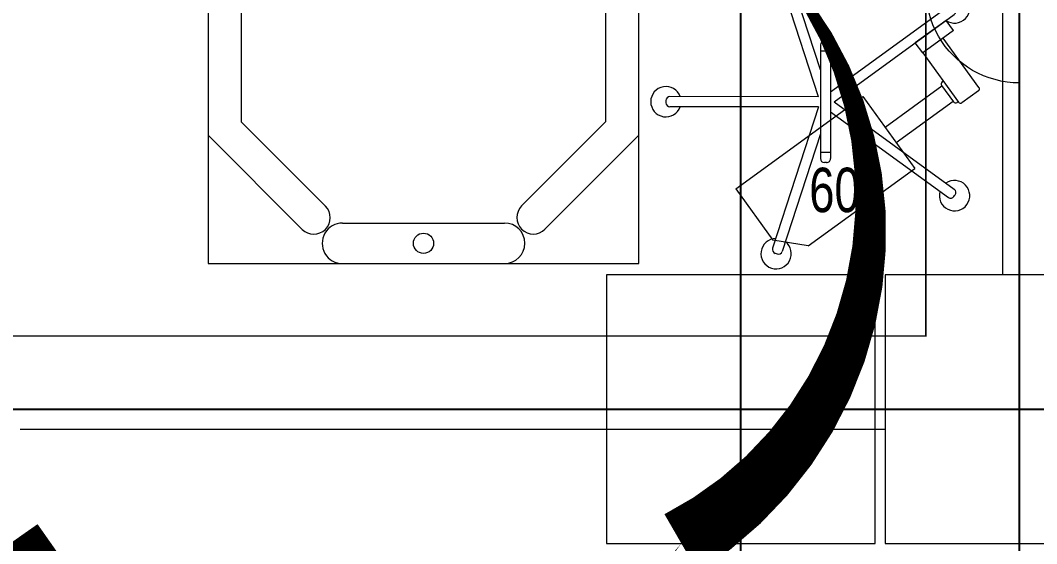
# Model space of a CAD drawing. Header units: metres. Extents: x 75097 to 220695, y -1557923 to -1361206.
# Drawn here: x 157341 to 159347, y -1411753 to -1410721 of the extents above; entities that cross this region are included whole.
import ezdxf

# ---------------------------------------------------------------- set-up
doc = ezdxf.new("R2010")
doc.units = ezdxf.units.M
doc.layers.get('0').update_dxf_attribs({"lineweight": 0})
doc.layers.add('A-100 - Copy$0$axes', color=8, linetype='Continuous')
for name, color, linetype, lineweight in [('A-100 - Copy$0$Medical Equipment and Furniture', 8, 'Continuous', 0), ('A-100 - Copy$0$Medical Equipment and Furniture1', 8, 'Continuous', 5), ('A-100 - Copy$0$Structure', 8, 'Continuous', 9), ('A-100 - Copy$0$Walls', 8, 'Continuous', 0)]:
    doc.layers.add(name, color=color, linetype=linetype, lineweight=lineweight)
doc.layers.add('E-POWR', color=7, linetype='Continuous', lineweight=9, true_color=0x4e7e3e)
doc.layers.add('REV 01', color=7, linetype='Continuous', lineweight=0, true_color=0xe41b4d)
doc.styles.add('A-100 - Copy$0$X3G_ENTITY_257CFD', font='swisscl.ttf', dxfattribs={"height": 200})

# ---------------------------------------------------------------- blocks, each defined once
blk = doc.blocks.new('NORMAL SOCKET')
at = {"layer": 'E-POWR'}
for p, q in [((0, 307.7), (0, 615.4)), ((-307.7, 0), (307.7, 0))]:
    blk.add_line(p, q, dxfattribs=at)
blk.add_ellipse((0, 0), major_axis=(32.8, 305.9), ratio=1, start_param=4.81904, end_param=7.960633, dxfattribs=at)
blk = doc.blocks.new('*X149')
for p, q in [((5, 3), (5, 3)), ((5, 3), (5, 3)), ((5, 3), (5, 3)), ((5, 3), (5, 3)), ((5, 3), (5, 3)), ((5, 3), (5, 3)), ((5, 3), (5, 3)), ((5, 3), (5, 3)), ((5, 3), (5, 3)), ((5, 3), (5, 3)), ((5, 3), (5, 3)), ((5, 3), (5, 3)), ((5, 3), (5, 3)), ((5, 3), (5, 3)), ((5, 3), (5, 3)), ((5, 3), (5, 3)), ((5, 3), (5, 3)), ((5, 3), (5, 3)), ((5, 3), (5, 3)), ((5, 3), (5, 3)), ((5, 3), (5, 3)), ((5, 3), (5, 3)), ((5, 3), (5, 3)), ((5, 3), (5, 3)), ((5, 3), (5, 3)), ((5, 3), (5, 3)), ((5, 3), (5, 3)), ((5, 3), (5, 3)), ((5, 3), (5, 3)), ((5, 3), (5, 3)), ((5, 3), (5, 3)), ((5, 3), (5, 3)), ((5, 3), (5, 3)), ((5, 3), (5, 3)), ((5, 3), (5, 3)), ((5, 3), (5, 3)), ((5, 3), (5, 3)), ((5, 3), (5, 3)), ((5, 3), (5, 3)), ((5, 3), (5, 3)), ((5, 3), (5, 3)), ((5, 3), (5, 3)), ((5, 3), (5, 3)), ((5, 3), (5, 3)), ((5, 3), (5, 3)), ((5, 3), (5, 3)), ((5, 3), (5, 3)), ((5, 3), (5, 3)), ((5, 3), (5, 3)), ((5, 3), (5, 3)), ((5, 3), (5, 3)), ((5, 3), (5, 3)), ((5, 3), (5, 3)), ((5, 3), (5, 3)), ((5, 3), (5, 3)), ((5, 3), (5, 3)), ((5, 3), (5, 3)), ((5, 3), (5, 3)), ((5, 3), (5, 3)), ((5, 3), (5, 3)), ((5, 3), (5, 3)), ((5, 3), (5, 3)), ((5, 3), (5, 3)), ((5, 3), (5, 3)), ((5, 3), (5, 3)), ((5, 3), (5, 3)), ((6, 3), (5, 3)), ((5, 3), (5, 3)), ((6, 3), (5, 3)), ((5, 3), (5, 3)), ((6, 3), (5, 3)), ((5, 3), (5, 3)), ((6, 3), (5, 3)), ((5, 3), (5, 3)), ((5, 3), (5, 3)), ((5, 3), (5, 3)), ((5, 3), (5, 3)), ((5, 3), (5, 3)), ((5, 3), (5, 3)), ((5, 3), (5, 3)), ((5, 3), (5, 3)), ((5, 3), (5, 3)), ((5, 3), (5, 3)), ((5, 3), (5, 3)), ((5, 3), (5, 3)), ((5, 3), (5, 3)), ((5, 3), (5, 3)), ((5, 3), (5, 3)), ((5, 3), (5, 3)), ((5, 3), (5, 3)), ((5, 3), (5, 3)), ((5, 3), (5, 3)), ((5, 3), (5, 3)), ((5, 3), (5, 3)), ((5, 3), (5, 3)), ((5, 3), (5, 3)), ((6, 3), (6, 3)), ((6, 3), (6, 3)), ((6, 3), (6, 3)), ((6, 3), (6, 3)), ((6, 3), (6, 3)), ((6, 3), (6, 3)), ((6, 3), (6, 3)), ((6, 3), (6, 3)), ((6, 3), (6, 3)), ((6, 3), (6, 3)), ((6, 3), (6, 3)), ((6, 3), (6, 3)), ((6, 3), (6, 3)), ((6, 3), (6, 3)), ((6, 3), (6, 3)), ((6, 3), (6, 3)), ((6, 3), (6, 3)), ((6, 3), (6, 3)), ((6, 3), (6, 3)), ((6, 3), (6, 3)), ((6, 3), (6, 3)), ((6, 3), (6, 3)), ((6, 3), (6, 3)), ((6, 3), (6, 3)), ((6, 3), (6, 3)), ((6, 3), (6, 3)), ((6, 3), (6, 3)), ((6, 3), (6, 3)), ((6, 3), (6, 3)), ((6, 3), (6, 3)), ((6, 3), (6, 3)), ((6, 3), (6, 3)), ((6, 3), (6, 3)), ((6, 3), (6, 3)), ((6, 3), (6, 3)), ((6, 3), (6, 3)), ((6, 3), (6, 3)), ((6, 3), (6, 3)), ((6, 3), (6, 3)), ((6, 3), (6, 3)), ((6, 3), (6, 3)), ((6, 3), (6, 3)), ((6, 3), (6, 3)), ((6, 3), (6, 3)), ((6, 3), (6, 3)), ((6, 3), (6, 3)), ((6, 3), (6, 3)), ((6, 3), (6, 3)), ((6, 3), (6, 3)), ((6, 3), (6, 3)), ((6, 3), (6, 3)), ((6, 3), (6, 3)), ((6, 3), (6, 3)), ((6, 3), (6, 3)), ((6, 3), (6, 3)), ((6, 3), (6, 3)), ((6, 3), (6, 3)), ((6, 3), (6, 3)), ((6, 3), (6, 3)), ((6, 3), (6, 3)), ((6, 3), (6, 3)), ((6, 3), (6, 3)), ((6, 3), (6, 3)), ((6, 3), (6, 3)), ((6, 3), (6, 3)), ((6, 3), (6, 3)), ((6, 3), (6, 3)), ((6, 3), (6, 3)), ((6, 3), (6, 3)), ((6, 3), (6, 3)), ((6, 3), (6, 3)), ((6, 3), (6, 3)), ((6, 3), (6, 3)), ((6, 3), (6, 3)), ((6, 3), (6, 3)), ((6, 3), (6, 3)), ((6, 3), (6, 3)), ((6, 3), (6, 3)), ((6, 3), (6, 3)), ((6, 3), (6, 3)), ((6, 3), (6, 3)), ((6, 3), (6, 3)), ((6, 3), (6, 3)), ((6, 3), (6, 3)), ((6, 3), (6, 3)), ((6, 3), (6, 3)), ((6, 3), (6, 3)), ((6, 3), (6, 3)), ((6, 3), (6, 3)), ((6, 3), (6, 3)), ((6, 3), (6, 3)), ((6, 3), (6, 3)), ((6, 3), (6, 3)), ((6, 3), (6, 3)), ((6, 3), (6, 3)), ((6, 3), (6, 3)), ((6, 3), (6, 3)), ((6, 3), (6, 3)), ((6, 3), (6, 3)), ((6, 3), (6, 3)), ((6, 3), (6, 3)), ((6, 3), (6, 3)), ((6, 3), (6, 3)), ((6, 3), (6, 3)), ((6, 3), (6, 3)), ((6, 3), (6, 3)), ((6, 3), (6, 3)), ((6, 3), (6, 3)), ((6, 3), (6, 3)), ((6, 3), (6, 3)), ((6, 3), (6, 3)), ((6, 3), (6, 3)), ((6, 3), (6, 3)), ((6, 3), (6, 3)), ((6, 3), (6, 3)), ((6, 3), (6, 3)), ((6, 3), (6, 3)), ((6, 3), (6, 3)), ((6, 3), (6, 3)), ((6, 3), (6, 3)), ((6, 3), (6, 3)), ((6, 3), (6, 3)), ((6, 3), (6, 3)), ((6, 3), (6, 3)), ((6, 3), (6, 3)), ((6, 3), (6, 3)), ((6, 3), (6, 3)), ((6, 3), (6, 3)), ((6, 3), (6, 3)), ((6, 3), (6, 3)), ((6, 3), (6, 3)), ((6, 3), (6, 3)), ((6, 3), (6, 3)), ((6, 3), (6, 3)), ((6, 3), (6, 3)), ((6, 3), (6, 3)), ((6, 3), (6, 3)), ((6, 3), (6, 3)), ((6, 3), (6, 3)), ((6, 3), (6, 3)), ((6, 3), (6, 3)), ((6, 3), (6, 3)), ((6, 3), (6, 3)), ((6, 3), (6, 3)), ((6, 3), (6, 3)), ((6, 3), (6, 3)), ((6, 3), (6, 3)), ((6, 3), (6, 3)), ((6, 3), (6, 3)), ((6, 3), (6, 3)), ((6, 3), (6, 3)), ((6, 3), (6, 3)), ((6, 3), (6, 3)), ((6, 3), (6, 3)), ((6, 3), (6, 3)), ((6, 3), (6, 3)), ((6, 3), (6, 3)), ((6, 3), (6, 3)), ((6, 3), (6, 3)), ((6, 3), (6, 3)), ((6, 3), (6, 3)), ((6, 3), (6, 3)), ((6, 3), (6, 3)), ((6, 3), (6, 3)), ((6, 3), (6, 3)), ((6, 3), (6, 3)), ((6, 3), (6, 3)), ((6, 3), (6, 3)), ((6, 3), (6, 3)), ((6, 3), (6, 3)), ((6, 3), (6, 3)), ((6, 3), (6, 3)), ((6, 3), (6, 3)), ((6, 3), (6, 3)), ((6, 3), (6, 3)), ((6, 3), (6, 3)), ((6, 3), (6, 3)), ((6, 3), (6, 3)), ((6, 3), (6, 3)), ((6, 3), (6, 3)), ((6, 3), (6, 3)), ((6, 3), (6, 3)), ((6, 3), (6, 3)), ((6, 3), (6, 3)), ((6, 3), (6, 3)), ((6, 3), (6, 3)), ((6, 3), (6, 3)), ((6, 3), (6, 3)), ((6, 3), (6, 3)), ((6, 3), (6, 3)), ((6, 3), (6, 3)), ((6, 3), (6, 3)), ((6, 3), (6, 3)), ((6, 3), (6, 3)), ((6, 3), (6, 3)), ((6, 3), (6, 3)), ((6, 3), (6, 3)), ((6, 3), (6, 3)), ((6, 3), (6, 3)), ((6, 3), (6, 3)), ((6, 3), (6, 3)), ((6, 3), (6, 3)), ((6, 3), (6, 3)), ((6, 3), (6, 3)), ((6, 3), (5, 3)), ((6, 3), (5, 3)), ((6, 3), (5, 3)), ((6, 3), (5, 3)), ((6, 3), (5, 3)), ((6, 3), (6, 3)), ((6, 3), (6, 3)), ((6, 3), (6, 3)), ((6, 3), (6, 3)), ((6, 3), (6, 3)), ((6, 3), (6, 3)), ((6, 3), (6, 3)), ((6, 3), (6, 3)), ((6, 3), (6, 3)), ((6, 3), (6, 3)), ((6, 3), (6, 3)), ((6, 3), (6, 3)), ((6, 3), (6, 3)), ((6, 3), (6, 3)), ((6, 3), (6, 3)), ((6, 3), (6, 3)), ((6, 3), (6, 3)), ((6, 3), (6, 3)), ((6, 3), (6, 3)), ((6, 3), (6, 3)), ((6, 3), (6, 3)), ((6, 3), (6, 3)), ((6, 3), (6, 3)), ((6, 3), (6, 3)), ((6, 3), (6, 3)), ((6, 3), (6, 3)), ((6, 3), (6, 3)), ((6, 3), (6, 3)), ((6, 3), (6, 3)), ((6, 3), (6, 3)), ((6, 3), (6, 3)), ((6, 3), (6, 3)), ((6, 3), (6, 3)), ((6, 3), (6, 3)), ((6, 3), (6, 3)), ((6, 3), (6, 3)), ((6, 3), (6, 3)), ((6, 3), (6, 3)), ((6, 3), (6, 3)), ((6, 3), (6, 3)), ((6, 3), (6, 3)), ((6, 3), (6, 3)), ((6, 3), (6, 3)), ((6, 3), (6, 3)), ((6, 3), (6, 3)), ((6, 3), (6, 3)), ((6, 3), (6, 3)), ((6, 3), (6, 3)), ((6, 3), (6, 3)), ((6, 3), (6, 3)), ((6, 3), (6, 3)), ((6, 3), (6, 3)), ((6, 3), (6, 3)), ((6, 3), (6, 3)), ((6, 3), (6, 3)), ((6, 3), (6, 3)), ((6, 3), (6, 3)), ((6, 3), (6, 3)), ((6, 3), (6, 3)), ((6, 3), (6, 3)), ((6, 3), (6, 3)), ((6, 3), (6, 3)), ((6, 3), (6, 3)), ((6, 3), (6, 3)), ((6, 3), (6, 3)), ((6, 3), (6, 3)), ((6, 3), (6, 3)), ((6, 3), (6, 3)), ((6, 3), (6, 3)), ((6, 3), (6, 3)), ((6, 3), (6, 3)), ((6, 3), (6, 3)), ((6, 3), (6, 3)), ((6, 3), (6, 3)), ((6, 3), (6, 3)), ((6, 3), (6, 3)), ((6, 3), (6, 3)), ((6, 3), (6, 3)), ((6, 3), (6, 3)), ((6, 3), (6, 3)), ((6, 3), (6, 3)), ((6, 3), (6, 3)), ((6, 3), (6, 3)), ((6, 3), (6, 3)), ((6, 3), (6, 3)), ((6, 3), (6, 3)), ((6, 3), (6, 3)), ((6, 3), (6, 3)), ((6, 3), (6, 3)), ((6, 3), (6, 3)), ((6, 3), (6, 3)), ((6, 3), (6, 3)), ((6, 3), (6, 3)), ((6, 3), (6, 3)), ((6, 3), (6, 3)), ((6, 3), (6, 3)), ((6, 3), (6, 3)), ((6, 3), (6, 3)), ((6, 3), (6, 3)), ((6, 3), (6, 3)), ((6, 3), (6, 3)), ((6, 3), (6, 3)), ((6, 3), (6, 3)), ((6, 3), (6, 3)), ((6, 3), (6, 3)), ((6, 3), (6, 3)), ((6, 3), (6, 3)), ((6, 3), (6, 3)), ((6, 3), (6, 3)), ((6, 3), (6, 3)), ((6, 3), (6, 3)), ((6, 3), (6, 3)), ((6, 3), (6, 3)), ((6, 3), (6, 3)), ((6, 3), (6, 3)), ((6, 3), (6, 3)), ((6, 3), (6, 3)), ((6, 3), (6, 3)), ((6, 3), (6, 3)), ((6, 3), (6, 3)), ((6, 3), (6, 3)), ((6, 3), (6, 3)), ((6, 3), (6, 3)), ((6, 3), (6, 3)), ((6, 3), (6, 3)), ((6, 3), (6, 3)), ((6, 3), (6, 3)), ((6, 3), (6, 3)), ((6, 3), (6, 3)), ((6, 3), (6, 3)), ((6, 3), (6, 3)), ((6, 3), (6, 3)), ((6, 3), (6, 3)), ((6, 3), (6, 3)), ((6, 3), (6, 3)), ((6, 3), (6, 3)), ((6, 3), (6, 3)), ((6, 3), (6, 3)), ((6, 3), (6, 3)), ((6, 3), (6, 3)), ((6, 3), (6, 3)), ((6, 3), (6, 3)), ((6, 3), (6, 3)), ((6, 3), (6, 3)), ((6, 3), (6, 3)), ((6, 3), (6, 3)), ((6, 3), (6, 3)), ((6, 3), (6, 3)), ((6, 3), (6, 3)), ((6, 3), (6, 3)), ((6, 3), (6, 3)), ((6, 3), (6, 3)), ((6, 3), (6, 3)), ((6, 3), (6, 3)), ((6, 3), (6, 3)), ((6, 3), (6, 3)), ((6, 3), (6, 3)), ((6, 3), (6, 3)), ((6, 3), (6, 3)), ((6, 3), (6, 3)), ((6, 3), (6, 3)), ((6, 3), (6, 3)), ((6, 3), (6, 3)), ((6, 3), (6, 3)), ((6, 3), (6, 3)), ((6, 3), (6, 3)), ((6, 3), (6, 3)), ((6, 3), (6, 3)), ((6, 3), (6, 3)), ((6, 3), (6, 3)), ((6, 3), (6, 3)), ((6, 3), (6, 3)), ((6, 3), (6, 3)), ((6, 3), (6, 3)), ((6, 3), (6, 3)), ((6, 3), (6, 3)), ((6, 3), (6, 3)), ((6, 3), (6, 3)), ((6, 3), (6, 3)), ((6, 3), (6, 3)), ((6, 3), (6, 3)), ((6, 3), (6, 3)), ((6, 3), (6, 3)), ((6, 3), (6, 3)), ((6, 3), (6, 3)), ((6, 3), (6, 3)), ((6, 3), (6, 3)), ((6, 3), (6, 3)), ((6, 3), (6, 3)), ((6, 3), (6, 3)), ((6, 3), (6, 3)), ((6, 3), (6, 3)), ((6, 3), (6, 3)), ((6, 3), (6, 3)), ((6, 3), (6, 3)), ((6, 3), (6, 3)), ((6, 3), (6, 3)), ((6, 3), (6, 3)), ((6, 3), (6, 3)), ((6, 3), (6, 3)), ((6, 3), (6, 3)), ((6, 3), (6, 3)), ((6, 3), (6, 3)), ((6, 3), (6, 3)), ((6, 3), (6, 3)), ((6, 3), (6, 3)), ((6, 3), (6, 3)), ((6, 3), (6, 3)), ((6, 3), (6, 3)), ((6, 3), (6, 3)), ((6, 3), (6, 3)), ((6, 3), (6, 3)), ((6, 3), (6, 3)), ((6, 3), (6, 3)), ((6, 3), (6, 3)), ((6, 3), (6, 3)), ((6, 3), (6, 3)), ((6, 3), (6, 3)), ((6, 3), (6, 3)), ((6, 3), (6, 3)), ((6, 3), (6, 3)), ((6, 3), (6, 3)), ((6, 3), (6, 3)), ((6, 3), (6, 3)), ((6, 3), (6, 3)), ((6, 3), (6, 3)), ((6, 3), (6, 3)), ((6, 3), (6, 3)), ((6, 3), (6, 3)), ((6, 3), (6, 3)), ((6, 3), (6, 3)), ((6, 3), (6, 3)), ((6, 3), (6, 3)), ((6, 3), (6, 3)), ((6, 3), (6, 3)), ((6, 3), (6, 3)), ((6, 3), (6, 3)), ((6, 3), (6, 3)), ((6, 3), (6, 3)), ((6, 3), (6, 3)), ((6, 3), (6, 3)), ((6, 3), (6, 3)), ((6, 3), (6, 3)), ((6, 3), (6, 3)), ((6, 3), (6, 3)), ((6, 3), (6, 3)), ((6, 3), (6, 3)), ((6, 3), (6, 3)), ((6, 3), (6, 3)), ((6, 3), (6, 3)), ((6, 3), (6, 3)), ((6, 3), (6, 3)), ((6, 3), (6, 3)), ((6, 3), (6, 3)), ((6, 3), (6, 3)), ((6, 3), (6, 3)), ((6, 3), (6, 3)), ((6, 3), (6, 3)), ((6, 3), (6, 3)), ((6, 3), (6, 3)), ((6, 3), (6, 3)), ((6, 3), (6, 3)), ((6, 3), (6, 3)), ((6, 3), (6, 3)), ((6, 3), (6, 3)), ((6, 3), (6, 3)), ((6, 3), (6, 3)), ((6, 3), (6, 3)), ((6, 3), (6, 3)), ((6, 3), (6, 3)), ((6, 3), (6, 3)), ((6, 3), (6, 3)), ((6, 3), (6, 3)), ((6, 3), (6, 3)), ((6, 3), (6, 3)), ((6, 3), (6, 3)), ((6, 3), (6, 3)), ((6, 3), (6, 3)), ((6, 3), (6, 3)), ((6, 3), (6, 3)), ((6, 3), (6, 3)), ((6, 3), (6, 3)), ((6, 3), (6, 3)), ((6, 3), (6, 3)), ((6, 3), (6, 3)), ((6, 3), (6, 3)), ((6, 3), (6, 3)), ((6, 3), (6, 3)), ((6, 3), (6, 3)), ((6, 3), (6, 3)), ((6, 3), (6, 3)), ((6, 3), (6, 3)), ((6, 3), (6, 3)), ((6, 3), (6, 3)), ((6, 3), (6, 3)), ((6, 3), (6, 3)), ((6, 3), (6, 3)), ((6, 3), (6, 3)), ((6, 3), (6, 3)), ((6, 3), (6, 3)), ((6, 3), (6, 3)), ((6, 3), (6, 3)), ((6, 3), (6, 3)), ((6, 3), (6, 3)), ((6, 3), (6, 3)), ((6, 3), (6, 3)), ((6, 3), (6, 3)), ((6, 3), (6, 3)), ((6, 3), (6, 3)), ((6, 3), (6, 3)), ((6, 3), (6, 3)), ((6, 3), (6, 3)), ((6, 3), (6, 3)), ((6, 3), (6, 3)), ((6, 3), (6, 3)), ((6, 3), (6, 3)), ((6, 3), (6, 3))]:
    blk.add_line(p, q)
blk = doc.blocks.new('*X150')
for p, q in [((13, 1), (13, 1)), ((13, 1), (13, 1)), ((13, 1), (13, 1)), ((13, 1), (13, 1)), ((13, 1), (13, 1)), ((13, 1), (13, 1)), ((13, 1), (13, 1)), ((13, 1), (13, 1)), ((13, 1), (13, 1)), ((13, 1), (13, 1)), ((13, 1), (13, 1)), ((13, 1), (13, 1)), ((13, 1), (13, 1)), ((13, 1), (13, 1)), ((13, 1), (13, 1)), ((13, 1), (14, 1)), ((13, 1), (14, 1)), ((13, 1), (14, 1)), ((13, 1), (13, 1)), ((13, 1), (13, 1)), ((13, 1), (13, 1)), ((13, 1), (13, 1)), ((13, 1), (13, 1)), ((13, 1), (13, 1)), ((13, 1), (13, 1)), ((13, 1), (13, 1)), ((13, 1), (13, 1)), ((13, 1), (13, 1)), ((13, 1), (13, 1)), ((13, 1), (13, 1)), ((13, 1), (13, 1)), ((13, 1), (13, 1)), ((13, 1), (13, 1)), ((13, 1), (13, 1)), ((13, 1), (13, 1)), ((13, 1), (13, 1)), ((13, 1), (13, 1)), ((13, 1), (13, 1)), ((13, 1), (13, 1)), ((13, 1), (13, 1)), ((13, 1), (13, 1)), ((13, 1), (13, 1)), ((13, 1), (13, 1)), ((13, 1), (13, 1)), ((13, 1), (13, 1)), ((13, 1), (13, 1)), ((13, 1), (13, 1)), ((13, 1), (13, 1)), ((13, 1), (13, 1)), ((13, 1), (13, 1)), ((13, 1), (13, 1)), ((13, 1), (13, 1)), ((13, 1), (13, 1)), ((13, 1), (13, 1)), ((13, 1), (13, 1)), ((13, 1), (13, 1)), ((13, 1), (13, 1)), ((13, 1), (13, 1)), ((13, 1), (13, 1)), ((13, 1), (13, 1)), ((13, 1), (13, 1)), ((13, 1), (13, 1)), ((13, 1), (13, 1)), ((13, 1), (13, 1)), ((13, 1), (13, 1)), ((13, 1), (13, 1)), ((13, 1), (13, 1)), ((13, 1), (13, 1)), ((13, 1), (13, 1)), ((13, 1), (13, 1)), ((13, 1), (13, 1)), ((13, 1), (13, 1)), ((13, 1), (13, 1)), ((13, 1), (13, 1)), ((13, 1), (13, 1)), ((13, 1), (13, 1)), ((13, 1), (13, 1)), ((13, 1), (13, 1)), ((13, 1), (13, 1)), ((13, 1), (13, 1)), ((13, 1), (13, 1)), ((13, 1), (13, 1)), ((13, 1), (13, 1)), ((13, 1), (13, 1)), ((13, 1), (13, 1)), ((13, 1), (13, 1)), ((13, 1), (13, 1)), ((13, 1), (13, 1)), ((13, 1), (13, 1)), ((13, 1), (13, 1)), ((13, 1), (13, 1)), ((13, 1), (13, 1)), ((13, 1), (13, 1)), ((13, 1), (13, 1)), ((13, 1), (13, 1)), ((13, 1), (13, 1)), ((13, 1), (13, 1)), ((13, 1), (13, 1)), ((13, 1), (13, 1)), ((13, 1), (13, 1)), ((13, 1), (13, 1)), ((13, 1), (13, 1)), ((13, 1), (13, 1)), ((13, 1), (13, 1)), ((13, 1), (13, 1)), ((13, 1), (13, 1)), ((13, 1), (13, 1)), ((13, 1), (13, 1)), ((13, 1), (13, 1)), ((13, 1), (13, 1)), ((13, 1), (13, 1)), ((13, 1), (13, 1)), ((13, 1), (13, 1)), ((13, 1), (13, 1)), ((13, 1), (13, 1)), ((13, 1), (13, 1)), ((13, 1), (13, 1)), ((13, 1), (13, 1)), ((13, 1), (13, 1)), ((13, 1), (13, 1)), ((13, 1), (13, 1)), ((13, 1), (13, 1)), ((13, 1), (13, 1)), ((13, 1), (14, 1)), ((13, 0), (13, 0)), ((13, 0), (13, 0)), ((13, 0), (13, 0)), ((13, 0), (13, 0)), ((13, 0), (13, 0)), ((13, 0), (13, 0)), ((13, 0), (13, 0)), ((13, 0), (13, 0)), ((13, 0), (13, 0)), ((13, 0), (13, 0)), ((13, 0), (13, 0)), ((13, 0), (13, 0)), ((13, 0), (13, 0)), ((13, 0), (13, 0)), ((13, 0), (13, 0)), ((13, 0), (13, 0)), ((13, 0), (13, 0)), ((13, 0), (13, 0)), ((13, 0), (13, 0)), ((13, 0), (13, 0)), ((13, 0), (13, 0)), ((13, 0), (13, 0)), ((13, 0), (13, 0)), ((13, 0), (13, 0)), ((13, 0), (13, 0)), ((13, 0), (13, 0)), ((13, 0), (13, 0)), ((13, 0), (13, 0)), ((13, 0), (13, 0)), ((13, 0), (13, 0)), ((13, 0), (13, 0)), ((13, 0), (13, 0)), ((13, 0), (13, 0)), ((13, 0), (13, 0)), ((13, 0), (13, 0)), ((13, 0), (13, 0)), ((13, 0), (13, 0)), ((13, 0), (13, 0)), ((13, 0), (13, 0)), ((13, 0), (13, 0)), ((13, 0), (13, 0)), ((13, 0), (13, 0)), ((13, 0), (13, 0)), ((13, 0), (13, 0)), ((13, 0), (13, 0)), ((13, 0), (13, 0)), ((13, 0), (13, 0)), ((13, 0), (13, 0)), ((13, 0), (14, 0)), ((13, 0), (14, 0)), ((13, 0), (13, 0)), ((13, 0), (14, 0)), ((14, 1), (14, 1)), ((14, 1), (14, 1)), ((14, 1), (14, 1)), ((14, 1), (14, 1)), ((14, 1), (14, 1)), ((14, 1), (14, 1)), ((14, 1), (14, 1)), ((14, 1), (14, 1)), ((14, 1), (14, 1)), ((14, 1), (14, 1)), ((14, 1), (14, 1)), ((14, 1), (14, 1)), ((14, 1), (14, 1)), ((14, 1), (14, 1)), ((14, 1), (14, 1)), ((14, 1), (14, 1)), ((14, 1), (14, 1)), ((14, 1), (14, 1)), ((14, 1), (14, 1)), ((14, 1), (14, 1)), ((14, 1), (14, 1)), ((14, 1), (14, 1)), ((14, 1), (14, 1)), ((14, 1), (14, 1)), ((14, 1), (14, 1)), ((14, 1), (14, 1)), ((14, 1), (14, 1)), ((14, 1), (14, 1)), ((14, 1), (14, 1)), ((14, 1), (14, 1)), ((14, 1), (14, 1)), ((14, 1), (14, 1)), ((14, 1), (14, 1)), ((14, 1), (14, 1)), ((14, 1), (14, 1)), ((14, 1), (14, 1)), ((14, 1), (14, 1)), ((14, 1), (14, 1)), ((14, 1), (14, 1)), ((14, 1), (14, 1)), ((14, 1), (14, 1)), ((14, 1), (14, 1)), ((14, 1), (14, 1)), ((14, 1), (14, 1)), ((14, 1), (14, 1)), ((14, 1), (14, 1)), ((14, 1), (14, 1)), ((14, 1), (14, 1)), ((14, 1), (14, 1)), ((14, 1), (14, 1)), ((14, 1), (14, 1)), ((14, 1), (14, 1)), ((14, 1), (14, 1)), ((14, 1), (14, 1)), ((14, 1), (14, 1)), ((14, 1), (14, 1)), ((14, 1), (14, 1)), ((14, 1), (14, 1)), ((14, 1), (14, 1)), ((14, 1), (14, 1)), ((14, 1), (14, 1)), ((14, 1), (14, 1)), ((14, 1), (14, 1)), ((14, 1), (14, 1)), ((14, 1), (14, 1)), ((14, 1), (14, 1)), ((14, 1), (14, 1)), ((14, 1), (14, 1)), ((14, 1), (14, 1)), ((14, 1), (14, 1)), ((14, 1), (14, 1)), ((14, 1), (14, 1)), ((14, 1), (14, 1)), ((14, 1), (14, 1)), ((14, 1), (14, 1)), ((14, 1), (14, 1)), ((14, 1), (14, 1)), ((14, 1), (14, 1)), ((14, 1), (14, 1)), ((14, 1), (14, 1)), ((14, 1), (14, 1)), ((14, 1), (14, 1)), ((14, 1), (14, 1)), ((14, 1), (14, 1)), ((14, 1), (14, 1)), ((14, 1), (14, 1)), ((14, 1), (14, 1)), ((14, 1), (14, 1)), ((14, 1), (14, 1)), ((14, 1), (14, 1)), ((14, 1), (14, 1)), ((14, 1), (14, 1)), ((14, 1), (14, 1)), ((14, 1), (14, 1)), ((14, 0), (14, 0)), ((14, 0), (14, 0)), ((14, 0), (14, 0)), ((14, 0), (14, 0)), ((14, 0), (14, 0)), ((14, 0), (14, 0)), ((14, 0), (14, 0)), ((14, 0), (14, 0)), ((14, 0), (14, 0)), ((14, 0), (14, 0)), ((14, 0), (14, 0)), ((14, 0), (14, 0)), ((14, 0), (14, 0)), ((14, 0), (14, 0)), ((14, 0), (14, 0)), ((14, 0), (14, 0)), ((14, 0), (14, 0)), ((14, 0), (14, 0)), ((14, 0), (14, 0)), ((14, 0), (14, 0)), ((14, 0), (14, 0)), ((14, 0), (14, 0)), ((14, 0), (14, 0)), ((14, 0), (14, 0)), ((14, 0), (14, 0)), ((14, 0), (14, 0)), ((14, 0), (14, 0)), ((14, 0), (14, 0)), ((14, 0), (14, 0)), ((14, 0), (14, 0)), ((14, 0), (14, 0)), ((14, 0), (14, 0)), ((14, 0), (14, 0)), ((14, 0), (14, 0)), ((14, 0), (14, 0)), ((14, 0), (14, 0)), ((14, 0), (14, 0)), ((14, 0), (14, 0)), ((14, 0), (14, 0)), ((14, 0), (14, 0)), ((14, 0), (14, 0)), ((14, 0), (14, 0)), ((14, 0), (14, 0)), ((14, 0), (14, 0)), ((14, 0), (14, 0)), ((14, 0), (14, 0)), ((14, 0), (14, 0)), ((14, 0), (14, 0)), ((13, 0), (13, 0)), ((13, 0), (14, 0)), ((13, 0), (13, 0)), ((13, 0), (14, 0)), ((13, 0), (13, 0)), ((13, 0), (14, 0)), ((13, 0), (13, 0)), ((13, 0), (13, 0)), ((13, 0), (13, 0)), ((13, 0), (13, 0)), ((13, 0), (14, 0)), ((13, 0), (13, 0)), ((13, 0), (14, 0)), ((13, 0), (13, 0)), ((13, 0), (14, 0)), ((13, 0), (13, 0)), ((13, 0), (14, 0)), ((13, 0), (13, 0)), ((13, 0), (14, 0)), ((13, 0), (13, 0)), ((13, 0), (14, 0)), ((13, 0), (13, 0)), ((13, 0), (14, 0)), ((13, 0), (13, 0)), ((13, 0), (13, 0)), ((13, 0), (13, 0)), ((13, 0), (14, 0)), ((13, 0), (13, 0)), ((13, 0), (14, 0)), ((13, 0), (13, 0)), ((13, 0), (14, 0)), ((13, 0), (13, 0)), ((13, 0), (14, 0)), ((13, 0), (13, 0)), ((13, 0), (13, 0)), ((13, 0), (13, 0)), ((13, 0), (13, 0)), ((13, 0), (13, 0)), ((13, 0), (13, 0)), ((13, 0), (13, 0)), ((13, 0), (13, 0)), ((13, 0), (13, 0)), ((13, 0), (13, 0)), ((13, 0), (13, 0)), ((13, 0), (13, 0)), ((13, 0), (13, 0)), ((13, 0), (13, 0)), ((13, 0), (13, 0)), ((13, 0), (13, 0)), ((13, 0), (13, 0)), ((13, 0), (13, 0)), ((13, 0), (13, 0)), ((13, 0), (13, 0)), ((13, 0), (13, 0)), ((13, 0), (13, 0)), ((13, 0), (13, 0)), ((13, 0), (13, 0)), ((13, 0), (13, 0)), ((13, 0), (13, 0)), ((13, 0), (13, 0)), ((13, 0), (13, 0)), ((13, 0), (13, 0)), ((13, 0), (13, 0)), ((13, 0), (13, 0)), ((13, -1), (13, -1)), ((13, -1), (13, -1)), ((13, -1), (13, -1)), ((13, -1), (13, -1)), ((13, -1), (13, -1)), ((13, -1), (14, -1)), ((13, -1), (13, -1)), ((14, 0), (14, 0)), ((14, 0), (14, 0)), ((14, 0), (14, 0)), ((14, 0), (14, 0)), ((14, 0), (14, 0)), ((14, 0), (14, 0)), ((14, 0), (14, 0)), ((14, 0), (14, 0)), ((14, 0), (14, 0)), ((14, 0), (14, 0)), ((14, 0), (14, 0)), ((14, 0), (14, 0)), ((14, 0), (14, 0)), ((14, 0), (14, 0)), ((14, 0), (14, 0)), ((13, 0), (14, 0)), ((14, 0), (14, 0)), ((14, 0), (14, 0)), ((14, 0), (14, 0)), ((14, 0), (14, 0)), ((14, 0), (14, 0)), ((14, 0), (14, 0)), ((14, 0), (14, 0)), ((14, 0), (14, 0)), ((14, 0), (14, 0)), ((14, 0), (14, 0)), ((14, 0), (14, 0)), ((14, 0), (14, 0)), ((14, 0), (14, 0)), ((14, 0), (14, 0)), ((14, 0), (14, 0)), ((14, 0), (14, 0)), ((14, 0), (14, 0)), ((14, 0), (14, 0)), ((14, 0), (14, 0)), ((14, 0), (14, 0)), ((14, 0), (14, 0)), ((14, 0), (14, 0)), ((14, 0), (14, 0)), ((14, 0), (14, 0)), ((14, 0), (14, 0)), ((14, 0), (14, 0)), ((14, 0), (14, 0)), ((14, 0), (14, 0)), ((14, 0), (14, 0)), ((14, 0), (14, 0)), ((14, 0), (14, 0)), ((14, 0), (14, 0)), ((14, 0), (14, 0)), ((14, 0), (14, 0)), ((14, -1), (14, -1)), ((14, -1), (14, -1)), ((14, -1), (14, -1)), ((14, -1), (14, -1)), ((14, -1), (14, -1))]:
    blk.add_line(p, q)
blk = doc.blocks.new('A-100 - Copy$0$HF16786E-P')
at = {"layer": 'A-100 - Copy$0$Medical Equipment and Furniture1'}
for p, q in [((0, 0.425), (-2.14, 0.425)), ((-0.2531, 0.425), (-0.0678, 0.2397)), ((0, -0.425), (0, 0.425)), ((-0.28, 0.36), (-1.86, 0.36)), ((-0.28, 0.36), (-0.1137, 0.1937)), ((-0.08, -0.16), (-0.08, 0.16)), ((-0.1136, -0.1936), (-0.28, -0.36)), ((-0.0676, -0.2396), (-0.2531, -0.425)), ((-1.86, -0.36), (-0.28, -0.36)), ((-2.14, -0.425), (0, -0.425))]:
    blk.add_line(p, q, dxfattribs=at)
for points in [[(0, 0.425), (0, 0.425), (0, 0.425), (0, 0.425), (0, 0.425), (0, 0.425), (0, 0.425), (0, 0.425), (0, 0.425), (0, 0.425), (0, 0.425), (0, 0.425), (0, 0.425), (0, 0.425), (0, 0.425), (0, 0.425), (0, 0.425), (0, 0.425), (0, 0.425), (0, 0.425), (0, 0.425), (0, 0.425), (0, 0.425), (0, 0.425), (0, 0.425), (0, 0.425), (0, 0.425), (0, 0.425), (0, 0.425), (0, 0.425), (0, 0.425), (0, 0.425), (0, 0.425), (0, 0.425), (0, 0.425), (0, 0.425), (0, 0.425), (0, 0.425), (0, 0.425), (0, 0.425), (0, 0.425), (0, 0.425), (0, 0.425), (0, 0.425), (0, 0.425), (0, 0.425), (0, 0.425), (0, 0.425), (0, 0.425), (0, 0.425), (0, 0.425), (0, 0.425), (0, 0.425), (0, 0.425), (0, 0.425), (0, 0.425), (0, 0.425), (0, 0.425), (0, 0.425), (0, 0.425), (0, 0.425), (0, 0.425), (0, 0.425), (0, 0.425), (0, 0.425), (0, 0.425), (0, 0.425), (0, 0.425), (0, 0.425), (0, 0.425), (0, 0.425), (0, 0.425), (0, 0.425), (0, 0.425), (0, 0.425), (0, 0.425), (0, 0.425), (0, 0.425), (0, 0.425), (0, 0.425), (0, 0.425), (0, 0.425), (0, 0.425), (0, 0.425), (0, 0.425), (0, 0.425), (0, 0.425), (0, 0.425), (0, 0.425), (0, 0.425), (0, 0.425), (0, 0.425), (0, 0.425), (0, 0.425), (0, 0.425), (0, 0.425), (0, 0.425), (0, 0.425), (0, 0.425), (0, 0.425), (0, 0.425), (0, 0.425), (0, 0.425), (0, 0.425), (0, 0.425), (0, 0.425), (0, 0.425), (0, 0.425), (0, 0.425), (0, 0.425), (0, 0.425), (0, 0.425), (0, 0.425), (0, 0.425), (0, 0.425), (0, 0.425), (0, 0.425), (0, 0.425), (0, 0.425), (0, 0.425), (0, 0.425), (0, 0.425), (0, 0.425), (0, 0.425), (0, 0.425), (0, 0.425), (0, 0.425), (0, 0.425), (0, 0.425), (0, 0.425), (0, 0.425), (0, 0.425), (0, 0.425), (0, 0.425), (0, 0.425), (0, 0.425), (0, 0.425), (0, 0.425), (0, 0.425), (0, 0.425), (0, 0.425), (0, 0.425), (0, 0.425), (0, 0.425), (0, 0.425), (0, 0.425), (0, 0.425), (0, 0.425), (0, 0.425), (0, 0.425), (0, 0.425), (0, 0.425), (0, 0.425), (0, 0.425), (0, 0.425), (0, 0.425), (0, 0.425), (0, 0.425), (0, 0.425), (0, 0.425), (0, 0.425), (0, 0.425), (0, 0.425), (0, 0.425), (0, 0.425), (0, 0.425), (0, 0.425), (0, 0.425), (0, 0.425), (0, 0.425), (0, 0.425), (0, 0.425), (0, 0.425), (0, 0.425), (0, 0.425), (0, 0.425), (0, 0.425), (0, 0.425), (0, 0.425), (0, 0.425), (0, 0.425), (0, 0.425), (0, 0.425), (0, 0.425), (0, 0.425), (0, 0.425), (0, 0.425), (0, 0.425), (0, 0.425), (0, 0.425), (0, 0.425), (0, 0.425), (0, 0.425), (0, 0.425), (0, 0.425), (0, 0.425), (0, 0.425), (0, 0.425), (0, 0.425), (0, 0.425), (0, 0.425), (0, 0.425), (0, 0.425), (0, 0.425), (0, 0.425), (0, 0.425), (0, 0.425), (0, 0.425), (0, 0.425), (0, 0.425), (0, 0.425), (0, 0.425), (0, 0.425), (0, 0.425), (0, 0.425), (0, 0.425), (0, 0.425), (0, 0.425), (0, 0.425)], [(0, 0.425), (0, 0.425), (0, 0.425), (0, 0.425), (0, 0.425), (0, 0.425), (0, 0.425), (0, 0.425), (0, 0.425), (0, 0.425), (0, 0.425), (0, 0.425), (0, 0.425), (0, 0.425), (0, 0.425), (0, 0.425), (0, 0.425), (0, 0.425), (0, 0.425), (0, 0.425), (0, 0.425), (0, 0.425), (0, 0.425), (0, 0.425), (0, 0.425), (0, 0.425), (0, 0.425), (0, 0.425), (0, 0.425), (0, 0.425), (0, 0.425), (0, 0.425), (0, 0.425), (0, 0.425), (0, 0.425), (0, 0.425), (0, 0.425), (0, 0.425), (0, 0.425), (0, 0.425), (0, 0.425), (0, 0.425), (0, 0.425), (0, 0.425), (0, 0.425), (0, 0.425), (0, 0.425), (0, 0.425), (0, 0.425), (0, 0.425), (0, 0.425), (0, 0.425), (0, 0.425), (0, 0.425), (0, 0.425), (0, 0.425), (0, 0.425), (0, 0.425), (0, 0.425), (0, 0.425), (0, 0.425), (0, 0.425), (0, 0.425), (0, 0.425), (0, 0.425), (0, 0.425), (0, 0.425), (0, 0.425), (0, 0.425), (0, 0.425), (0, 0.425), (0, 0.425), (0, 0.425), (0, 0.425), (0, 0.425), (0, 0.425), (0, 0.425), (0, 0.425), (0, 0.425), (0, 0.425), (0, 0.425), (0, 0.425), (0, 0.425), (0, 0.425), (0, 0.425), (0, 0.425), (0, 0.425), (0, 0.425), (0, 0.425), (0, 0.425), (0, 0.425), (0, 0.425), (0, 0.425), (0, 0.425), (0, 0.425), (0, 0.425), (0, 0.425), (0, 0.425), (0, 0.425), (0, 0.425), (0, 0.425), (0, 0.425), (0, 0.425), (0, 0.425), (0, 0.425), (0, 0.425), (0, 0.425), (0, 0.425), (0, 0.425), (0, 0.425), (0, 0.425), (0, 0.425), (0, 0.425), (0, 0.425), (0, 0.425), (0, 0.425), (0, 0.425), (0, 0.425), (0, 0.425), (0, 0.425), (0, 0.425), (0, 0.425), (0, 0.425), (0, 0.425), (0, 0.425), (0, 0.425), (0, 0.425), (0, 0.425), (0, 0.425), (0, 0.425), (0, 0.425), (0, 0.425), (0, 0.425), (0, 0.425), (0, 0.425), (0, 0.425), (0, 0.425), (0, 0.425), (0, 0.425), (0, 0.425), (0, 0.425), (0, 0.425), (0, 0.425), (0, 0.425), (0, 0.425), (0, 0.425), (0, 0.425), (0, 0.425), (0, 0.425), (0, 0.425), (0, 0.425), (0, 0.425), (0, 0.425), (0, 0.425), (0, 0.425), (0, 0.425), (0, 0.425), (0, 0.425), (0, 0.425), (0, 0.425), (0, 0.425), (0, 0.425), (0, 0.425), (0, 0.425), (0, 0.425), (0, 0.425), (0, 0.425), (0, 0.425), (0, 0.425), (0, 0.425), (0, 0.425), (0, 0.425), (0, 0.425), (0, 0.425), (0, 0.425), (0, 0.425), (0, 0.425), (0, 0.425), (0, 0.425), (0, 0.425), (0, 0.425), (0, 0.425), (0, 0.425), (0, 0.425), (0, 0.425), (0, 0.425), (0, 0.425), (0, 0.425), (0, 0.425), (0, 0.425), (0, 0.425), (0, 0.425), (0, 0.425), (0, 0.425), (0, 0.425), (0, 0.425), (0, 0.425), (0, 0.425), (0, 0.425), (0, 0.425), (0, 0.425), (0, 0.425), (0, 0.425), (0, 0.425), (0, 0.425), (0, 0.425), (0, 0.425), (0, 0.425), (0, 0.425), (0, 0.425), (0, 0.425), (0, 0.425), (0, 0.425), (0, 0.425)], [(0, 0.425), (0, 0.425), (0, 0.425), (0, 0.425), (0, 0.425), (0, 0.425), (0, 0.425), (0, 0.425), (0, 0.425), (0, 0.425), (0, 0.425), (0, 0.425), (0, 0.425), (0, 0.425), (0, 0.425), (0, 0.425), (0, 0.425), (0, 0.425), (0, 0.425), (0, 0.425), (0, 0.425), (0, 0.425), (0, 0.425), (0, 0.425), (0, 0.425), (0, 0.425), (0, 0.425), (0, 0.425), (0, 0.425), (0, 0.425), (0, 0.425), (0, 0.425), (0, 0.425), (0, 0.425), (0, 0.425), (0, 0.425), (0, 0.425), (0, 0.425), (0, 0.425), (0, 0.425), (0, 0.425), (0, 0.425), (0, 0.425), (0, 0.425), (0, 0.425), (0, 0.425), (0, 0.425), (0, 0.425), (0, 0.425), (0, 0.425), (0, 0.425), (0, 0.425), (0, 0.425), (0, 0.425), (0, 0.425), (0, 0.425), (0, 0.425), (0, 0.425), (0, 0.425), (0, 0.425), (0, 0.425), (0, 0.425), (0, 0.425), (0, 0.425), (0, 0.425), (0, 0.425), (0, 0.425), (0, 0.425), (0, 0.425), (0, 0.425), (0, 0.425), (0, 0.425), (0, 0.425), (0, 0.425), (0, 0.425), (0, 0.425), (0, 0.425), (0, 0.425), (0, 0.425), (0, 0.425), (0, 0.425), (0, 0.425), (0, 0.425), (0, 0.425), (0, 0.425), (0, 0.425), (0, 0.425), (0, 0.425), (0, 0.425), (0, 0.425), (0, 0.425), (0, 0.425), (0, 0.425), (0, 0.425), (0, 0.425), (0, 0.425), (0, 0.425), (0, 0.425), (0, 0.425), (0, 0.425), (0, 0.425), (0, 0.425), (0, 0.425), (0, 0.425), (0, 0.425), (0, 0.425), (0, 0.425), (0, 0.425), (0, 0.425), (0, 0.425), (0, 0.425), (0, 0.425), (0, 0.425), (0, 0.425), (0, 0.425), (0, 0.425), (0, 0.425), (0, 0.425), (0, 0.425), (0, 0.425), (0, 0.425), (0, 0.425), (0, 0.425), (0, 0.425), (0, 0.425), (0, 0.425), (0, 0.425), (0, 0.425), (0, 0.425), (0, 0.425), (0, 0.425), (0, 0.425), (0, 0.425), (0, 0.425), (0, 0.425), (0, 0.425), (0, 0.425), (0, 0.425), (0, 0.425), (0, 0.425), (0, 0.425), (0, 0.425), (0, 0.425), (0, 0.425), (0, 0.425), (0, 0.425), (0, 0.425), (0, 0.425), (0, 0.425), (0, 0.425), (0, 0.425), (0, 0.425), (0, 0.425), (0, 0.425), (0, 0.425), (0, 0.425), (0, 0.425), (0, 0.425), (0, 0.425), (0, 0.425), (0, 0.425), (0, 0.425), (0, 0.425), (0, 0.425), (0, 0.425), (0, 0.425), (0, 0.425), (0, 0.425), (0, 0.425), (0, 0.425), (0, 0.425), (0, 0.425), (0, 0.425), (0, 0.425), (0, 0.425), (0, 0.425), (0, 0.425), (0, 0.425), (0, 0.425), (0, 0.425), (0, 0.425), (0, 0.425), (0, 0.425), (0, 0.425), (0, 0.425), (0, 0.425), (0, 0.425), (0, 0.425), (0, 0.425), (0, 0.425), (0, 0.425), (0, 0.425), (0, 0.425), (0, 0.425), (0, 0.425), (0, 0.425), (0, 0.425), (0, 0.425), (0, 0.425), (0, 0.425), (0, 0.425), (0, 0.425), (0, 0.425), (0, 0.425), (0, 0.425), (0, 0.425), (0, 0.425), (0, 0.425), (0, 0.425), (0, 0.425), (0, 0.425), (0, 0.425), (0, 0.425), (0, 0.425), (0, 0.425), (0, 0.425), (0, 0.425), (0, 0.425), (0, 0.425), (0, 0.425), (0, 0.425), (0, 0.425), (0, 0.425), (0, 0.425), (0, 0.425), (0, 0.425), (0, 0.425), (0, 0.425), (0, 0.425), (0, 0.425), (0, 0.425), (0, 0.425), (0, 0.425), (0, 0.425), (0, 0.425), (0, 0.425), (0, 0.425), (0, 0.425), (0, 0.425), (0, 0.425), (0, 0.425), (0, 0.425), (0, 0.425), (0, 0.425), (0, 0.425), (0, 0.425), (0, 0.425), (0, 0.425), (0, 0.425), (0, 0.425), (0, 0.425), (0, 0.425), (0, 0.425), (0, 0.425), (0, 0.425), (0, 0.425), (0, 0.425), (0, 0.425), (0, 0.425), (0, 0.425), (0, 0.425), (0, 0.425), (0, 0.425), (0, 0.425), (0, 0.425), (0, 0.425), (0, 0.425), (0, 0.425), (0, 0.425), (0, 0.425), (0, 0.425), (0, 0.425), (0, 0.425), (0, 0.425), (0, 0.425), (0, 0.425), (0, 0.425)]]:
    blk.add_lwpolyline(points, close=True, dxfattribs=at)
for points in [[(0, 0.425), (0, 0.425), (0, 0.425), (0, 0.425), (0, 0.425), (0, 0.425), (0, 0.425), (0, 0.425), (0, 0.425), (0, 0.425), (0, 0.425), (0, 0.425), (0, 0.425), (0, 0.425), (0, 0.425)], [(0, 0.425), (0, 0.425), (0, 0.425), (0, 0.425), (0, 0.425), (0, 0.425), (0, 0.425), (0, 0.425), (0, 0.425), (0, 0.425), (0, 0.425), (0, 0.425), (0, 0.425), (0, 0.425), (0, 0.425), (0, 0.425), (0, 0.425), (0, 0.425), (0, 0.425), (0, 0.425), (0, 0.425), (0, 0.425), (0, 0.425), (0, 0.425), (0, 0.425), (0, 0.425), (0, 0.425), (0, 0.425), (0, 0.425), (0, 0.425), (0, 0.425), (0, 0.425), (0, 0.425), (0, 0.425), (0, 0.425), (0, 0.425), (0, 0.425), (0, 0.425), (0, 0.425), (0, 0.425), (0, 0.425), (0, 0.425), (0, 0.425), (0, 0.425), (0, 0.425), (0, 0.425), (0, 0.425), (0, 0.425), (0, 0.425), (0, 0.425), (0, 0.425), (0, 0.425), (0, 0.425), (0, 0.425), (0, 0.425), (0, 0.425), (0, 0.425), (0, 0.425), (0, 0.425), (0, 0.425), (0, 0.425), (0, 0.425), (0, 0.425), (0, 0.425), (0, 0.425), (0, 0.425), (0, 0.425), (0, 0.425), (0, 0.425), (0, 0.425), (0, 0.425), (0, 0.425), (0, 0.425), (0, 0.425), (0, 0.425), (0, 0.425), (0, 0.425), (0, 0.425), (0, 0.425), (0, 0.425), (0, 0.425), (0, 0.425), (0, 0.425), (0, 0.425), (0, 0.425), (0, 0.425), (0, 0.425), (0, 0.425), (0, 0.425)], [(0, 0.425), (0, 0.425), (0, 0.425), (0, 0.425), (0, 0.425), (0, 0.425), (0, 0.425), (0, 0.425), (0, 0.425), (0, 0.425), (0, 0.425), (0, 0.425), (0, 0.425), (0, 0.425), (0, 0.425), (0, 0.425), (0, 0.425), (0, 0.425), (0, 0.425), (0, 0.425), (0, 0.425), (0, 0.425), (0, 0.425), (0, 0.425), (0, 0.425), (0, 0.425), (0, 0.425), (0, 0.425), (0, 0.425), (0, 0.425), (0, 0.425), (0, 0.425), (0, 0.425), (0, 0.425), (0, 0.425), (0, 0.425), (0, 0.425), (0, 0.425), (0, 0.425), (0, 0.425), (0, 0.425), (0, 0.425), (0, 0.425), (0, 0.425), (0, 0.425), (0, 0.425), (0, 0.425), (0, 0.425), (0, 0.425), (0, 0.425), (0, 0.425), (0, 0.425), (0, 0.425), (0, 0.425), (0, 0.425), (0, 0.425), (0, 0.425), (0, 0.425), (0, 0.425), (0, 0.425), (0, 0.425), (0, 0.425), (0, 0.425), (0, 0.425), (0, 0.425), (0, 0.425), (0, 0.425), (0, 0.425), (0, 0.425), (0, 0.425), (0, 0.425), (0, 0.425), (0, 0.425), (0, 0.425), (0, 0.425), (0, 0.425), (0, 0.425), (0, 0.425), (0, 0.425), (0, 0.425), (0, 0.425), (0, 0.425), (0, 0.425), (0, 0.425), (0, 0.425), (0, 0.425), (0, 0.425), (0, 0.425), (0, 0.425), (0, 0.425), (0, 0.425), (0, 0.425), (0, 0.425), (0, 0.425), (0, 0.425), (0, 0.425), (0, 0.425), (0, 0.425), (0, 0.425), (0, 0.425), (0, 0.425), (0, 0.425), (0, 0.425), (0, 0.425), (0, 0.425), (0, 0.425), (0, 0.425), (0, 0.425), (0, 0.425), (0, 0.425), (0, 0.425)], [(0, 0.425), (0, 0.425), (0, 0.425), (0, 0.425), (0, 0.425), (0, 0.425), (0, 0.425), (0, 0.425), (0, 0.425), (0, 0.425), (0, 0.425), (0, 0.425), (0, 0.425), (0, 0.425), (0, 0.425), (0, 0.425), (0, 0.425), (0, 0.425), (0, 0.425), (0, 0.425), (0, 0.425), (0, 0.425), (0, 0.425), (0, 0.425), (0, 0.425), (0, 0.425), (0, 0.425), (0, 0.425), (0, 0.425), (0, 0.425), (0, 0.425), (0, 0.425), (0, 0.425), (0, 0.425), (0, 0.425), (0, 0.425), (0, 0.425), (0, 0.425), (0, 0.425), (0, 0.425), (0, 0.425), (0, 0.425), (0, 0.425), (0, 0.425), (0, 0.425), (0, 0.425), (0, 0.425), (0, 0.425), (0, 0.425), (0, 0.425), (0, 0.425), (0, 0.425), (0, 0.425), (0, 0.425)], [(0, 0.425), (0, 0.425), (0, 0.425), (0, 0.425), (0, 0.425), (0, 0.425), (0, 0.425), (0, 0.425), (0, 0.425), (0, 0.425), (0, 0.425), (0, 0.425), (0, 0.425), (0, 0.425), (0, 0.425), (0, 0.425), (0, 0.425)], [(0, 0.425), (0, 0.425), (0, 0.425), (0, 0.425), (0, 0.425), (0, 0.425), (0, 0.425), (0, 0.425), (0, 0.425), (0, 0.425)], [(0, 0.425), (0, 0.425), (0, 0.425), (0, 0.425), (0, 0.425), (0, 0.425), (0, 0.425), (0, 0.425), (0, 0.425), (0, 0.425)], [(0, 0.425), (0, 0.425), (0, 0.425), (0, 0.425), (0, 0.425), (0, 0.425), (0, 0.425)], [(0, 0.425), (0, 0.425), (0, 0.425), (0, 0.425), (0, 0.425), (0, 0.425), (0, 0.425), (0, 0.425), (0, 0.425), (0, 0.425), (0, 0.425), (0, 0.425)], [(0, 0.425), (0, 0.425), (0, 0.425), (0, 0.425), (0, 0.425), (0, 0.425), (0, 0.425)], [(0, 0.425), (0, 0.425), (0, 0.425), (0, 0.425), (0, 0.425), (0, 0.425), (0, 0.425), (0, 0.425), (0, 0.425), (0, 0.425)], [(0, 0.425), (0, 0.425), (0, 0.425), (0, 0.425), (0, 0.425), (0, 0.425), (0, 0.425), (0, 0.425)], [(0, 0.425), (0, 0.425), (0, 0.425), (0, 0.425), (0, 0.425), (0, 0.425), (0, 0.425), (0, 0.425), (0, 0.425), (0, 0.425), (0, 0.425), (0, 0.425), (0, 0.425), (0, 0.425), (0, 0.425), (0, 0.425), (0, 0.425), (0, 0.425)], [(0, 0.425), (0, 0.425), (0, 0.425), (0, 0.425), (0, 0.425), (0, 0.425), (0, 0.425), (0, 0.425), (0, 0.425), (0, 0.425)], [(0, 0.425), (0, 0.425), (0, 0.425), (0, 0.425), (0, 0.425), (0, 0.425), (0, 0.425), (0, 0.425), (0, 0.425)]]:
    blk.add_lwpolyline(points, dxfattribs=at)
blk.add_circle((-0.04, 0), 0.02, dxfattribs=at)
for centre, radius, start, end in [((-0.0908, 0.2167), 0.0325, 225, 45), ((-0.04, 0.16), 0.04, 0, 180), ((-0.04, -0.16), 0.04, 180, 0), ((-0.0906, -0.2166), 0.0325, 315, 135)]:
    blk.add_arc(centre, radius, start, end, dxfattribs=at)
for name, xscale, yscale, zscale in [('*X149', 8.593299999999998e-11, 8.593299999999998e-11, 8.593299999999998e-11), ('*X150', 5.4996e-11, 5.4996e-11, 5.4996e-11)]:
    blk.add_blockref(name, (0, 0.425), dxfattribs=dict(at, xscale=xscale, yscale=yscale, zscale=zscale))
blk = doc.blocks.new('A-100 - Copy$0$HF12177-P')
for p, q in [((-0.0196, -0.007), (-0.1885, 0.2255)), ((0, 0), (-0.1724, 0.2372)), ((0, 0), (0.1724, 0.2372)), ((0.0196, -0.007), (0.1885, 0.2255)), ((-0.12, -0.015), (-0.12, -0.019)), ((-0.112, -0.007), (0.112, -0.007)), ((-0.1, -0.007), (-0.1, -0.027)), ((0.1, -0.007), (0.1, -0.027)), ((0.12, -0.015), (0.12, -0.019)), ((-0.0631, -0.027), (-0.2951, -0.1024)), ((-0.01, -0.0308), (-0.2889, -0.1214)), ((-0.112, -0.027), (0.112, -0.027)), ((-0.01, -0.0308), (-0.01, -0.324)), ((0.01, -0.0308), (0.01, -0.324)), ((0.01, -0.0308), (0.2889, -0.1214)), ((0.0631, -0.027), (0.2951, -0.1024))]:
    blk.add_line(p, q)
for centre, radius, start, end in [((-0.1852, 0.2378), 0.03, 325.4712, 286.5288), ((0.1852, 0.2378), 0.03, 253.4712, 214.5288), ((-0.1821, 0.2302), 0.008, 126.3733, 216), ((0, -0.017), 0.315, 125.6267, 126.3733), ((-0.1788, 0.2325), 0.008, 36, 125.6267), ((0.1788, 0.2325), 0.008, 54.3733, 144), ((0, -0.017), 0.315, 53.6267, 54.3733), ((0.1821, 0.2302), 0.008, 324, 53.6267), ((-0.112, -0.015), 0.008, 90, 180), ((-0.112, -0.019), 0.008, 180, 270), ((0.112, -0.015), 0.008, 0, 90), ((0.112, -0.019), 0.008, 270, 0), ((-0.2996, -0.1144), 0.03, 37.4712, 358.5288), ((0.2996, -0.1144), 0.03, 181.4712, 142.5288), ((-0.2926, -0.11), 0.008, 108, 197.6267), ((0, -0.017), 0.315, 197.6267, 198.3733), ((-0.2914, -0.1138), 0.008, 198.3733, 288), ((0.2914, -0.1138), 0.008, 252, 341.6267), ((0.2926, -0.11), 0.008, 342.3733, 72), ((0, -0.017), 0.315, 341.6267, 342.3733), ((0, -0.332), 0.03, 109.4712, 70.5288), ((-0.002, -0.324), 0.008, 180, 269.6267), ((0, -0.017), 0.315, 269.6267, 270.3733), ((0.002, -0.324), 0.008, 270.3733, 0)]:
    blk.add_arc(centre, radius, start, end)
blk = doc.blocks.new('A-100 - Copy$0$MONITOR ARM PLAN')
for p, q in [((0.025, -0.49375, 0), (0.025, -0.18375, 0)), ((0.025, -0.18375, 0), (0.2, -0.18375, 0)), ((0.2, -0.44375, 0), (0.2, -0.18375, 0)), ((0.2, -0.44375, 0), (0.15, -0.49375, 0)), ((0.025, -0.49375, 0), (0.15, -0.49375, 0))]:
    blk.add_line(p, q)
at = {"layer": 'A-100 - Copy$0$Medical Equipment and Furniture1'}
for p, q in [((0.025, 0.0375), (0, 0.0375)), ((0, 0.0375), (0, -0.0375)), ((0.025, 0.0375), (0.025, -0.0375)), ((0.145, 0.0125), (0.025, 0.0125)), ((0.15, 0.0075), (0.15, -0.0325)), ((0.025, -0.0375), (0, -0.0375)), ((0.025, -0.0375), (0.145, -0.0375)), ((0.09375, -0.0375), (0.09375, -0.04)), ((0.14375, -0.0375), (0.14375, -0.04)), ((0.09875, -0.045), (0.13875, -0.045)), ((0.1, -0.045), (0.1, -0.18375)), ((0.1375, -0.045), (0.1375, -0.18375))]:
    blk.add_line(p, q, dxfattribs=at)
for centre, start, end in [((0.145, 0.0075, 0), 0, 90), ((0.09875, -0.04), 180, 270), ((0.13875, -0.04), 270, 360), ((0.145, -0.0325), 270, 0)]:
    blk.add_arc(centre, 0.005, start, end, dxfattribs=at)
blk = doc.blocks.new('A-100 - Copy')
at = {"layer": 'A-100 - Copy$0$axes'}
for p, q in [((158763.3, -1477297.4, 0), (158763.3, -1391762.7, 0)), ((159313.3, -1477297.4, 0), (159313.3, -1391762.7, 0)), ((178940.3, -1411488.2, 2.4), (95846.6, -1411488.2, 2.4))]:
    blk.add_line(p, q, dxfattribs=at)
at = {"layer": 'A-100 - Copy$0$Structure', "elevation": 0}
for points in [[(158498.3, -1411752.7), (159028.3, -1411752.7), (159028.3, -1411222.7), (158498.3, -1411222.7)], [(159048.3, -1411752.7), (159578.3, -1411752.7), (159578.3, -1411222.7), (159048.3, -1411222.7)]]:
    blk.add_lwpolyline(points, close=True, dxfattribs=at)
at = {"layer": 'A-100 - Copy$0$Walls'}
for p, q in [((159280, -1407230.6, 0), (159280, -1411222.7, 0)), ((159048.3, -1411527.7, 0), (157341.2, -1411527.7, 0))]:
    blk.add_line(p, q, dxfattribs=at)
at = {"layer": 'A-100 - Copy$0$Medical Equipment and Furniture', "xscale": 1000, "yscale": 1000, "zscale": 1000}
for name, p, rotation in [('A-100 - Copy$0$HF16786E-P', (158137.1, -1411200.4, 0), 270.0149936594165), ('A-100 - Copy$0$MONITOR ARM PLAN', (159138.1, -1410742.8, 0), 305.9850316752795)]:
    blk.add_blockref(name, p, dxfattribs=dict(at, rotation=rotation))
at = {"layer": 'A-100 - Copy$0$Medical Equipment and Furniture', "extrusion": (-1.92689e-13, -1.39405e-12, -1), "xscale": -1000.000000000002, "yscale": 1000.000000000002, "zscale": -1000.000000000002, "rotation": 90.01496832471715}
blk.add_blockref('A-100 - Copy$0$HF12177-P', (-158947.6, -1410881.2, 0), dxfattribs=at)
at = {"layer": 'A-100 - Copy$0$Medical Equipment and Furniture', "insert": (158948.3, -1411011.4, 0), "char_height": 87.47, "attachment_point": 2, "style": 'A-100 - Copy$0$X3G_ENTITY_257CFD'}
blk.add_mtext('60', dxfattribs=at)

msp = doc.modelspace()

# ---------------------------------------------------------------- linework, layer by layer
at = {"layer": 'E-POWR', "const_width": 3, "elevation": 0}
msp.add_lwpolyline([(150715, -1410305.1), (152865.9, -1410305.1), (152865.9, -1407415.2), (153000.3, -1407414.2), (159128.7, -1407414.2), (159128.7, -1411343.1), (146081, -1411343.1), (145053.3, -1411343.5)], dxfattribs=at)

# ---------------------------------------------------------------- block references
at = {"layer": 'E-POWR', "color": 85, "xscale": -0.6, "yscale": 0.6, "zscale": 0.6, "rotation": 90}
msp.add_blockref('NORMAL SOCKET', (159313.3, -1410659.4, 0), dxfattribs=at)

# ---------------------------------------------------------------- next in the draw order: block references
msp.add_blockref('A-100 - Copy', (0, 0))

# ---------------------------------------------------------------- next in the draw order: linework, layer by layer
at = {"layer": 'REV 01', "color": 3, "elevation": 0}
msp.add_lwpolyline([(154069.5, -1407269.5, 0, 132.5, -0.520567), (155394.4, -1407269.3, 0, 132.5, -0.520567), (156719.3, -1407269.2, 0, 132.5, -0.520567), (158044.2, -1407269.1, 0, 132.5, -0.520567), (158756.8, -1407880.1, 0, 132.5, -0.520567), (158754, -1409205, 0, 132.5, -0.520567), (158751.3, -1410530, 0, 132.5, -0.520567), (158645.9, -1411752, 0, 132.5, -0.520567), (157321, -1411752.2, 0, 132.5, -0.520567), (155996, -1411752.3, 0, 132.5, -0.520567), (154671.1, -1411752.4, 0, 132.5, -0.520567)], format="xyseb", dxfattribs=at)

doc.saveas('drawing.dxf')
